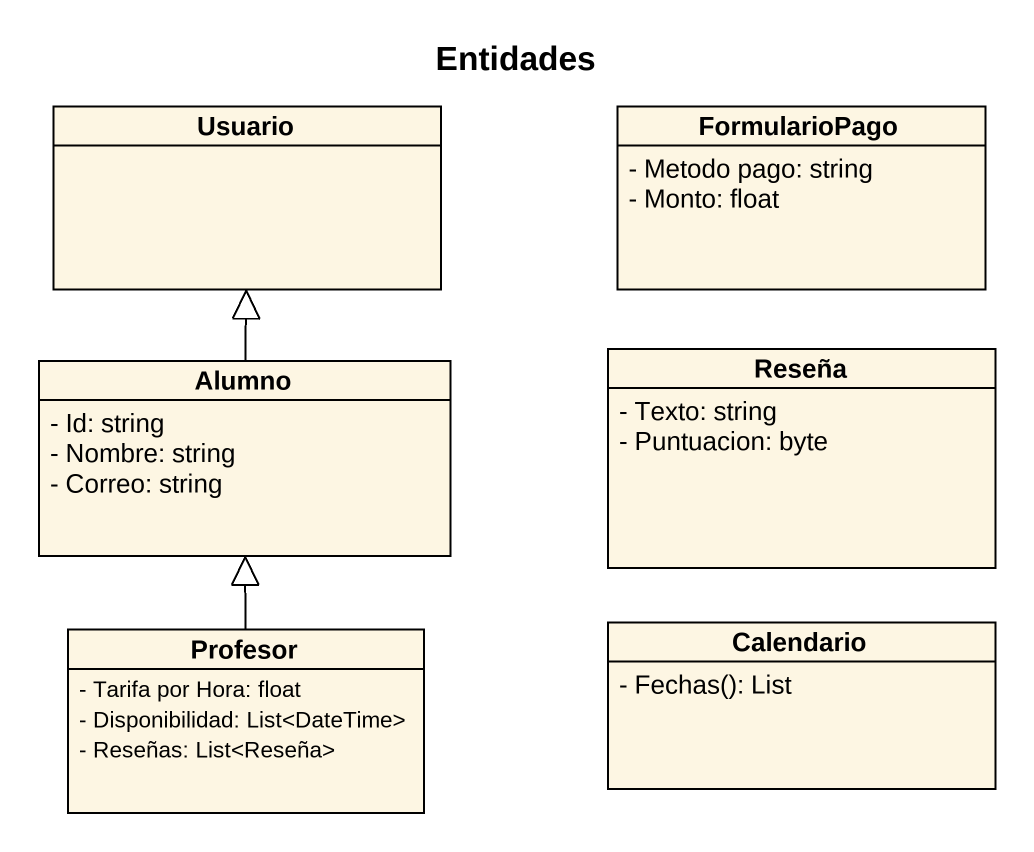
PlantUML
@startuml
title Entidades
hide circle
hide empty members
skinparam classAttributeIconSize 0
class Usuario
class FormularioPago {
  - Metodo pago: string
  - Monto: float
}
class Alumno {
  - Id: string
  - Nombre: string
  - Correo: string
}
class Reseña {
  - Texto: string
  - Puntuacion: byte
}
class Profesor {
  - Tarifa por Hora: float
  - Disponibilidad: List<DateTime>
  - Reseñas: List<Reseña>
}
class Calendario {
  - Fechas(): List
}
Alumno -up-|> Usuario
Profesor -up-|> Alumno
@enduml
